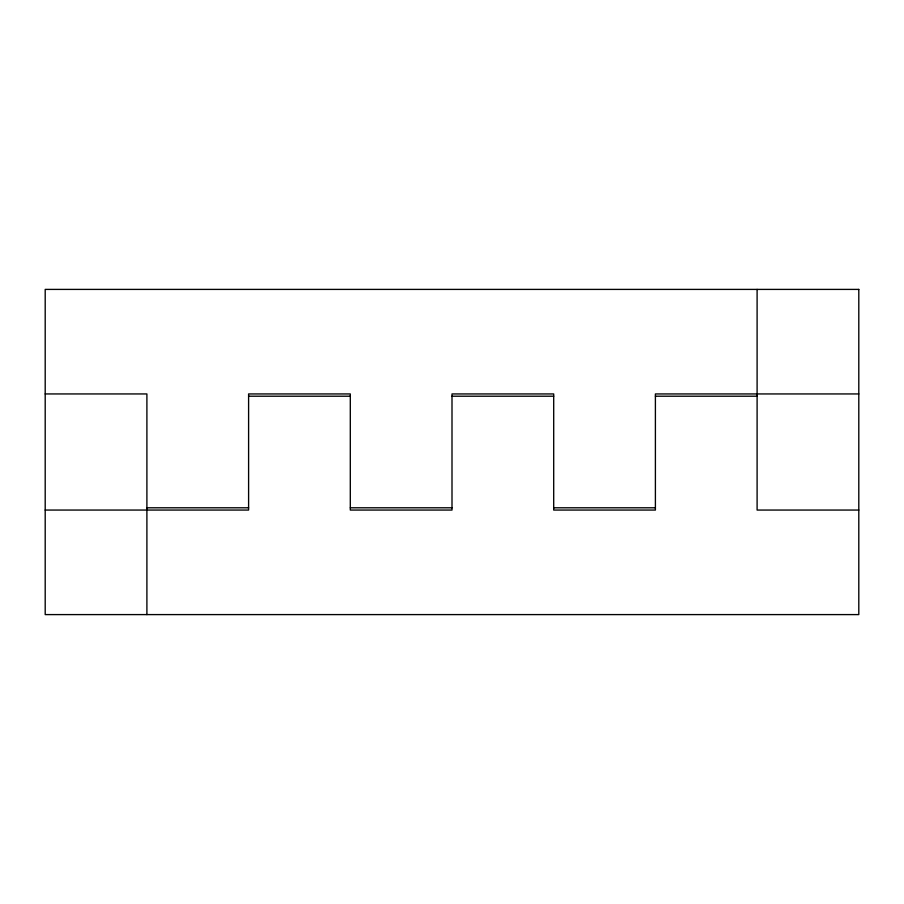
<?xml version="1.0" encoding="UTF-8"?>
<svg xmlns="http://www.w3.org/2000/svg" width="904" height="904" viewBox="0 0 904 904"><rect width="100%" height="100%" fill="white"/><g stroke="black" fill="none" stroke-linecap="round" stroke-linejoin="round"><path stroke-width="1.36" d="M45.2 393.941L146.9 393.941L146.9 614.596M858.8 393.941L655.4 393.941L655.4 510.059L553.7 510.059L553.7 393.941L452 393.941L452 510.059L350.3 510.059L350.3 393.941L248.6 393.941L248.6 510.059L45.2 510.059M248.6 396.212L350.3 396.212M452 396.212L553.7 396.212M655.4 396.212L757.1 396.212M146.9 507.788L248.6 507.788M350.3 507.788L452 507.788M553.7 507.788L655.4 507.788M858.8 510.059L757.1 510.059L757.1 289.404M858.8 289.404L45.2 289.404L45.2 614.596L858.8 614.596L858.8 289.404"/></g></svg>
